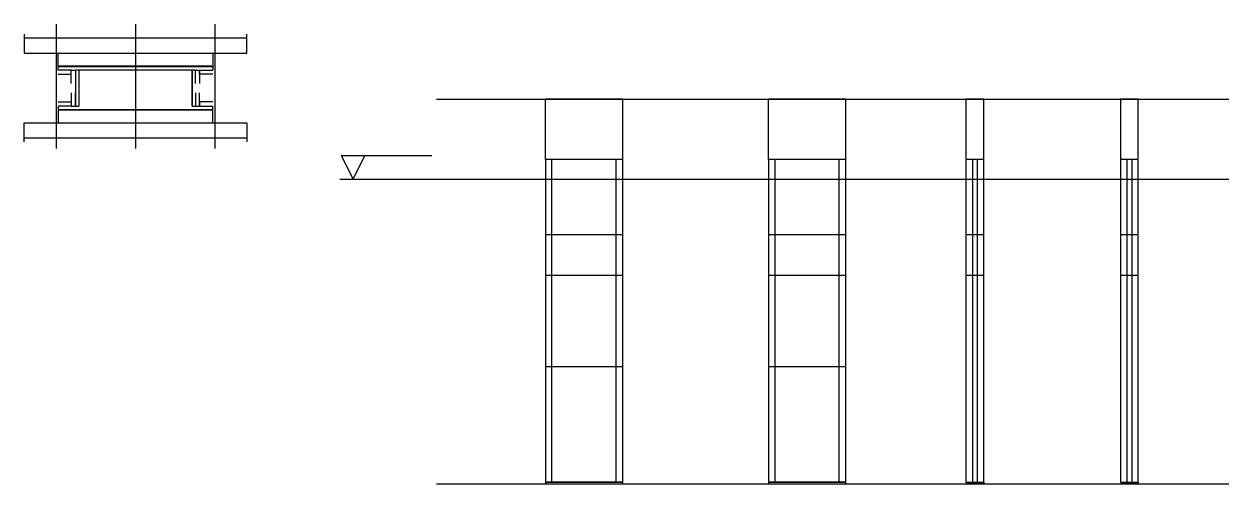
# Model space of a CAD drawing. Header units: metres. Extents: x 4707 to 5984, y 4066 to 4553.
import ezdxf

# ---------------------------------------------------------------- set-up
doc = ezdxf.new("R2010")
doc.units = ezdxf.units.M
for name, color, linetype in [('CHAPA', 7, 'Continuous'), ('COTA', 7, 'Continuous'), ('Hachura', 7, 'Continuous'), ('Madeira', 7, 'Continuous'), ('NIVEL 1° PAV.', 7, 'Continuous'), ('NIVEL 2° PAV.', 7, 'Continuous'), ('Nível', 7, 'Continuous'), ('Painéis', 7, 'Continuous'), ('Perfil Metálico', 7, 'Continuous'), ('SARR_2.2x7', 7, 'Continuous'), ('SARRAFO', 7, 'Continuous')]:
    doc.layers.add(name, color=color, linetype=linetype)

msp = doc.modelspace()

# ---------------------------------------------------------------- linework, layer by layer
at = {"layer": 'CHAPA', "color": 7, "lineweight": 25}
for points in [[(4743.2, 4504.4), (4743.2, 4508.4), (4907.2, 4508.4), (4907.2, 4504.4)], [(4743.2, 4504.4), (4743.2, 4508.4), (4907.2, 4508.4), (4907.2, 4504.4)], [(4765.2, 4504.4), (4761.6, 4504.4), (4761.6, 4466.4), (4765.2, 4466.4)], [(4765.2, 4504.4), (4761.6, 4504.4), (4761.6, 4466.4), (4765.2, 4466.4)], [(4888.8, 4504.4), (4885.2, 4504.4), (4885.2, 4466.4), (4888.8, 4466.4)], [(4888.8, 4504.4), (4885.2, 4504.4), (4885.2, 4466.4), (4888.8, 4466.4)], [(4743.2, 4466.4), (4743.2, 4462.4), (4907.2, 4462.4), (4907.2, 4466.4)], [(4743.2, 4466.4), (4743.2, 4462.4), (4907.2, 4462.4), (4907.2, 4466.4)]]:
    msp.add_lwpolyline(points, dxfattribs=at)
at = {"layer": 'COTA', "color": 7, "lineweight": 25}
for p, q in [((5341.6, 4473.8), (5259.6, 4473.8)), ((5259.6, 4409.8), (5259.6, 4473.8)), ((5341.6, 4409.8), (5341.6, 4473.8)), ((5578.1, 4473.8), (5496.1, 4473.8)), ((5496.1, 4409.8), (5496.1, 4473.8)), ((5578.1, 4409.8), (5578.1, 4473.8))]:
    msp.add_line(p, q, dxfattribs=at)
for points in [[(5724.1, 4409.8), (5724.1, 4473.8), (5705.1, 4473.8), (5705.1, 4409.8)], [(5887.9, 4409.8), (5887.9, 4473.8), (5868.9, 4473.8), (5868.9, 4409.8)]]:
    msp.add_lwpolyline(points, dxfattribs=at)
at = {"layer": 'Hachura', "color": 7, "lineweight": 25}
for p, q in [((4741.2, 4553.2), (4741.2, 4421.4)), ((4825.2, 4553.2), (4825.2, 4421.4)), ((4909.2, 4553.2), (4909.2, 4421.4))]:
    msp.add_line(p, q, dxfattribs=at)
at = {"layer": 'Madeira', "color": 7, "lineweight": 25}
for points in [[(4907.2, 4522.5), (4907.2, 4508.5), (4743.2, 4508.5), (4743.2, 4522.5)], [(4907.2, 4448.4), (4907.2, 4462.4), (4743.2, 4462.4), (4743.2, 4448.4)]]:
    msp.add_lwpolyline(points, dxfattribs=at)
at = {"layer": 'NIVEL 1° PAV.', "color": 7, "lineweight": 25}
msp.add_line((5144.1, 4473.8), (5983.9, 4473.8), dxfattribs=at)
at = {"layer": 'NIVEL 2° PAV.', "color": 7, "lineweight": 25}
for p, q in [((5043.3, 4413.8), (5139.3, 4413.8)), ((5043.3, 4413.8), (5055.8, 4388.8)), ((5055.8, 4388.8), (5068.3, 4413.8)), ((5041.9, 4388.8), (5983.9, 4388.8))]:
    msp.add_line(p, q, dxfattribs=at)
at = {"layer": 'Nível', "color": 7, "lineweight": 25}
for p, q in [((5144.1, 4473.8), (5983.9, 4473.8)), ((5144.1, 4065.8), (5983.9, 4065.8))]:
    msp.add_line(p, q, dxfattribs=at)
at = {"layer": 'Painéis', "color": 7, "lineweight": 25}
for p, q in [((5341.6, 4409.8), (5259.6, 4409.8)), ((5259.6, 4409.8), (5259.6, 4065.8)), ((5259.6, 4409.8), (5259.6, 4409.8)), ((5341.6, 4065.8), (5341.6, 4409.8)), ((5341.6, 4409.8), (5341.6, 4409.8)), ((5578.1, 4409.8), (5496.1, 4409.8)), ((5496.1, 4409.8), (5496.1, 4065.8)), ((5496.1, 4409.8), (5496.1, 4409.8)), ((5578.1, 4065.8), (5578.1, 4409.8)), ((5578.1, 4409.8), (5578.1, 4409.8)), ((5705.1, 4409.8), (5705.1, 4067.8)), ((5724.1, 4067.8), (5724.1, 4409.8)), ((5868.9, 4409.8), (5868.9, 4067.8)), ((5887.9, 4067.8), (5887.9, 4409.8)), ((5341.6, 4329.8), (5259.6, 4329.8)), ((5578.1, 4329.8), (5496.1, 4329.8)), ((5724.1, 4329.8), (5705.1, 4329.8)), ((5887.9, 4329.8), (5868.9, 4329.8)), ((5341.6, 4286.8), (5259.6, 4286.8)), ((5578.1, 4286.8), (5496.1, 4286.8)), ((5724.1, 4286.8), (5705.1, 4286.8)), ((5887.9, 4286.8), (5868.9, 4286.8)), ((5341.6, 4189.8), (5259.6, 4189.8)), ((5578.1, 4189.8), (5496.1, 4189.8)), ((5259.6, 4067.8), (5341.6, 4067.8)), ((5496.1, 4067.8), (5578.1, 4067.8)), ((5705.1, 4067.8), (5724.1, 4067.8)), ((5868.9, 4067.8), (5887.9, 4067.8))]:
    msp.add_line(p, q, dxfattribs=at)
for points in [[(4885.2, 4466.4), (4885.2, 4504.4), (4765.2, 4504.4), (4765.2, 4466.4)], [(5724.1, 4409.8), (5724.1, 4409.8), (5705.1, 4409.8), (5705.1, 4409.8)], [(5887.9, 4409.8), (5887.9, 4409.8), (5868.9, 4409.8), (5868.9, 4409.8)], [(5341.6, 4067.8), (5259.6, 4067.8), (5259.6, 4065.8), (5341.6, 4065.8)], [(5578.1, 4067.8), (5496.1, 4067.8), (5496.1, 4065.8), (5578.1, 4065.8)], [(5705.1, 4067.8), (5724.1, 4067.8), (5724.1, 4065.8), (5705.1, 4065.8)], [(5868.9, 4067.8), (5887.9, 4067.8), (5887.9, 4065.8), (5868.9, 4065.8)]]:
    msp.add_lwpolyline(points, dxfattribs=at)
at = {"layer": 'Perfil Metálico', "color": 7, "lineweight": 25}
for points in [[(4707.2, 4542.4), (4707.2, 4522.4), (4943.2, 4522.4), (4943.2, 4542.4)], [(4943.2, 4526.4), (4943.2, 4538.4), (4707.2, 4538.4), (4707.2, 4526.4)], [(4707.2, 4428.4), (4707.2, 4448.4), (4943.2, 4448.4), (4943.2, 4428.4)], [(4943.2, 4444.4), (4943.2, 4432.4), (4707.2, 4432.4), (4707.2, 4444.4)]]:
    msp.add_lwpolyline(points, dxfattribs=at)
at = {"layer": 'SARR_2.2x7', "color": 7, "lineweight": 25}
for p, q in [((5266.6, 4329.8), (5266.6, 4409.8)), ((5334.6, 4329.8), (5334.6, 4409.8)), ((5503.1, 4329.8), (5503.1, 4409.8)), ((5571.1, 4329.8), (5571.1, 4409.8)), ((5712.1, 4409.8), (5712.1, 4286.8)), ((5717.1, 4409.8), (5717.1, 4286.8)), ((5875.9, 4409.8), (5875.9, 4286.8)), ((5880.9, 4409.8), (5880.9, 4286.8)), ((5266.6, 4189.8), (5266.6, 4329.8)), ((5334.6, 4189.8), (5334.6, 4329.8)), ((5503.1, 4189.8), (5503.1, 4329.8)), ((5571.1, 4189.8), (5571.1, 4329.8)), ((5712.1, 4286.8), (5712.1, 4067.8)), ((5717.1, 4286.8), (5717.1, 4067.8)), ((5875.9, 4286.8), (5875.9, 4067.8)), ((5880.9, 4286.8), (5880.9, 4067.8)), ((5266.6, 4067.8), (5266.6, 4189.8)), ((5334.6, 4067.8), (5334.6, 4189.8)), ((5503.1, 4067.8), (5503.1, 4189.8)), ((5571.1, 4067.8), (5571.1, 4189.8)), ((5266.6, 4067.8), (5266.6, 4067.8)), ((5334.6, 4067.8), (5334.6, 4067.8)), ((5503.1, 4067.8), (5503.1, 4067.8)), ((5571.1, 4067.8), (5571.1, 4067.8))]:
    msp.add_line(p, q, dxfattribs=at)
at = {"layer": 'SARRAFO', "color": 7, "lineweight": 25}
for points in [[(4743.2, 4500), (4757.2, 4500), (4757.2, 4504.4), (4743.2, 4504.4)], [(4757.2, 4490.4), (4757.2, 4504.4), (4761.6, 4504.4), (4761.6, 4490.4)], [(4888.8, 4490.4), (4888.8, 4504.4), (4893.2, 4504.4), (4893.2, 4490.4)], [(4907.2, 4500), (4893.2, 4500), (4893.2, 4504.4), (4907.2, 4504.4)], [(4743.2, 4470.8), (4757.2, 4470.8), (4757.2, 4466.4), (4743.2, 4466.4)], [(4757.2, 4480.4), (4757.2, 4466.4), (4761.6, 4466.4), (4761.6, 4480.4)], [(4888.8, 4480.4), (4888.8, 4466.4), (4893.2, 4466.4), (4893.2, 4480.4)], [(4907.2, 4470.8), (4893.2, 4470.8), (4893.2, 4466.4), (4907.2, 4466.4)]]:
    msp.add_lwpolyline(points, dxfattribs=at)

doc.saveas('drawing.dxf')
